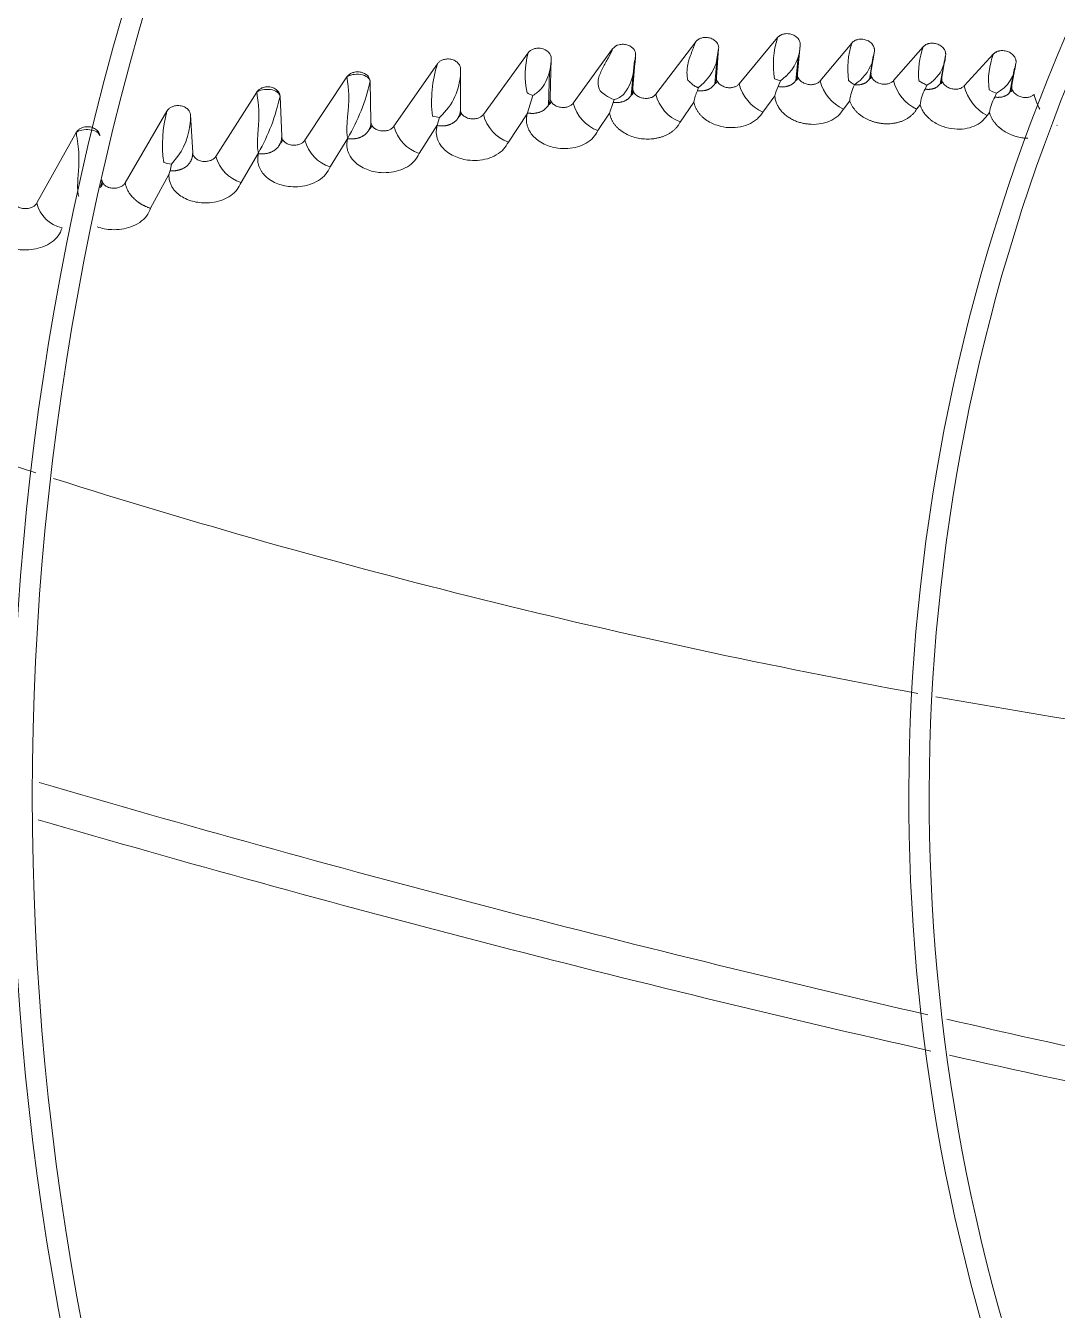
# Model space of a CAD drawing. Header units: millimetres. Extents: x 113490 to 142599, y -20467 to 115.
# Drawn here: x 133333.9 to 133460.5, y -11422.9 to -11265.2 of the extents above; entities that cross this region are included whole.
import ezdxf

# ---------------------------------------------------------------- set-up
doc = ezdxf.new("R2010")
doc.units = ezdxf.units.MM
doc.layers.add('DV3_0', color=7, linetype='Continuous')

msp = doc.modelspace()

# ---------------------------------------------------------------- linework, layer by layer
at = {"layer": 'DV3_0', "color": 7, "linetype": 'Continuous', "lineweight": 15}
for p, q in [((133401.08, -11274.74), (133405.92, -11268.09)), ((133411.21, -11273.66), (133416.11, -11267.23)), ((133418.92, -11268.05), (133418.6, -11269.88)), ((133418.92, -11268.05), (133418.65, -11271.55)), ((133421.43, -11272.38), (133426.14, -11266.71)), ((133428.93, -11267.63), (133428.58, -11271.13)), ((133431.37, -11272.02), (133435.24, -11267.38)), ((133440.37, -11271.99), (133443.99, -11267.85)), ((133390.07, -11276.14), (133395.55, -11268.58)), ((133398.38, -11269.28), (133398.26, -11274.08)), ((133408.19, -11273.83), (133408.58, -11269.5)), ((133408.74, -11268.87), (133408.4, -11272.89)), ((133418.45, -11272.43), (133418.68, -11269.6)), ((133428.38, -11272.01), (133428.67, -11269.12)), ((133437.41, -11271.84), (133437.86, -11268.97)), ((133438.02, -11268.37), (133437.6, -11270.99)), ((133438.02, -11268.37), (133437.73, -11269.81)), ((133446.08, -11272.41), (133446.6, -11269.51)), ((133446.75, -11268.9), (133446.29, -11271.57)), ((133449.04, -11272.63), (133452.63, -11268.72)), ((133379.1, -11277.59), (133384.42, -11269.93)), ((133387.26, -11270.56), (133387.24, -11275.53)), ((133398.04, -11275.06), (133398.16, -11270.9)), ((133454.65, -11273.42), (133455.22, -11270.45)), ((133455.38, -11269.84), (133454.86, -11272.56)), ((133368.17, -11279.31), (133373.33, -11271.54)), ((133376.17, -11272.11), (133376.27, -11277.05)), ((133415.75, -11272.49), (133415.53, -11272.3)), ((133416.45, -11272.85), (133416.32, -11273.22)), ((133416.79, -11272.56), (133416.45, -11272.85)), ((133426.13, -11271.91), (133425.77, -11271.78)), ((133426.49, -11272.01), (133426.13, -11271.91)), ((133426.49, -11272.01), (133426.22, -11272.71)), ((133427.16, -11271.46), (133426.49, -11272.01)), ((133435.2, -11272.24), (133434.85, -11271.97)), ((133435.57, -11272.49), (133435.2, -11272.24)), ((133443.95, -11272.29), (133443.48, -11272)), ((133444.44, -11272.56), (133444.24, -11273.03)), ((133357.27, -11281.28), (133362.27, -11273.41)), ((133365.13, -11273.91), (133365.33, -11278.83)), ((133396.13, -11273.8), (133395.48, -11275.95)), ((133406.09, -11274.32), (133405.98, -11274.66)), ((133424.32, -11275.84), (133425.8, -11273.84)), ((133452.56, -11273.35), (133452.11, -11273.13)), ((133453, -11273.52), (133452.56, -11273.35)), ((133453, -11273.52), (133452.78, -11274)), ((133346.15, -11284.52), (133351.25, -11275.75)), ((133404.12, -11278.12), (133405.55, -11275.97)), ((133405.98, -11274.66), (133405.55, -11275.97)), ((133414.2, -11277.07), (133415.88, -11274.62)), ((133434.23, -11275.48), (133434.99, -11274.46)), ((133443.19, -11275.51), (133443.62, -11274.95)), ((133451.85, -11276.27), (133452.14, -11275.91)), ((133354.13, -11276.17), (133354.41, -11280.86)), ((133382.19, -11280.93), (133384.41, -11277.45)), ((133383.99, -11276.39), (133383.81, -11276.34)), ((133384.29, -11276.45), (133383.99, -11276.39)), ((133384.68, -11276.51), (133384.29, -11276.45)), ((133384.68, -11276.51), (133384.41, -11277.45)), ((133384.41, -11277.45), (133384.41, -11277.5)), ((133385.04, -11276.15), (133384.68, -11276.51)), ((133393.13, -11279.53), (133395.43, -11276.07)), ((133460.41, -11277.49), (133460.45, -11277.44)), ((133335.31, -11287), (133340.13, -11278.36)), ((133371.27, -11282.58), (133373.42, -11279.05)), ((133373.42, -11279.05), (133373.42, -11279.1)), ((133351.34, -11282.16), (133350.86, -11282.02)), ((133351.83, -11282.25), (133351.34, -11282.16)), ((133351.83, -11282.25), (133351.65, -11283.04)), ((133352.61, -11281.27), (133351.83, -11282.25)), ((133360.35, -11284.47), (133362.48, -11280.86)), ((133362.48, -11280.86), (133362.48, -11280.94)), ((133349.25, -11287.64), (133351.5, -11283.51))]:
    msp.add_line(p, q, dxfattribs=at)
for centre, radius, start, end in [((133678.24, -11359.99), 456, 136.2282, 225.3442), ((133678.24, -11359.99), 453.5, 135.9912, 225.5589), ((133678.24, -11359.99), 343.5, 135.6595, 225.6229), ((133678.24, -11359.99), 346, 136.506, 225.3203), ((134778.25, -9969.73), 1840.9, 220.96503, 227.76772), ((133678.24, -11359.99), 236, 136.9648, 225.2631), ((133678.24, -11359.99), 233.5, 136.5342, 225.7814), ((133436.6, -11270.04), 10.97, 162.3747, 189.161), ((133423.5, -11267.45), 5.43, 312.296, 358.1314), ((133445.22, -11270.52), 10.47, 162.5303, 187.9268), ((133453.88, -11271.17), 10.44, 161.4196, 184.5179), ((133405.72, -11271.31), 10.53, 164.9785, 191.9189), ((133397.42, -11268.41), 11.33, 349.0681, 357.6753), ((133442.28, -11268.63), 4.48, 298.8098, 356.5524), ((133460.66, -11271.9), 8.64, 158.3747, 188.1678), ((133399.22, -11274.59), 15.51, 162.5421, 186.5025), ((133379.7, -11270.8), 7.56, 314.9223, 1.7624), ((133402.5, -11269.88), 6.09, 322.5529, 353.5968), ((133412.44, -11267.67), 6.54, 311.6604, 340.29), ((133432.58, -11267.87), 5.5, 302.8849, 339.3773), ((133450.88, -11269.54), 4.51, 298.0583, 356.1704), ((133352.35, -11266.67), 24.44, 329.5659, 347.1478), ((133419.6, -11267.72), 6.13, 223.2258, 228.3763), ((133426.45, -11271.13), 5.17, 194.0043, 245.6462), ((133431.5, -11275.32), 5.88, 153.6356, 165.378), ((133436.39, -11270.78), 5.17, 193.8939, 245.3174), ((133440.85, -11275.14), 5.9, 153.3944, 173.3889), ((133445.53, -11270.75), 5.3, 193.5158, 243.8803), ((133447.38, -11266.6), 6.64, 238.848, 243.6737), ((133454.4, -11271.4), 5.5, 192.9195, 242.3453), ((133340.77, -11268.59), 24.93, 330.5289, 347.6867), ((133398.02, -11268.62), 5.52, 241.8812, 245.5162), ((133398.36, -11267.84), 6.37, 245.6878, 249.5607), ((133407.94, -11269.44), 5.21, 227.1604, 236.1513), ((133408.17, -11269.12), 5.6, 236.0304, 248.2297), ((133405.55, -11272.01), 2.38, 283.0887, 318.3859), ((133416.04, -11272.44), 4.98, 194.1442, 248.2162), ((133421.65, -11275.67), 5.87, 155.3442, 169.6972), ((133449.49, -11275.77), 5.93, 152.5189, 172.0608), ((133458.02, -11276.84), 5.96, 151.5953, 171.0162), ((133463.22, -11272.47), 5.75, 192.2087, 211.7424), ((133366.61, -11279.86), 15.9, 165.003, 187.8068), ((133386.54, -11275.76), 0.842, 303.7748, 346.8419), ((133398.84, -11277.48), 3.69, 155.4733, 157.4524), ((133397.64, -11274.34), 0.757, 300.4245, 346.5304), ((133405.82, -11273.54), 4.89, 194.2272, 249.6598), ((133345.78, -11276.45), 8.36, 324.7902, 1.9143), ((133375.52, -11277.25), 0.897, 305.8843, 346.7145), ((133394.81, -11274.94), 4.89, 194.2022, 250.0077), ((133383.75, -11276.38), 4.81, 194.5505, 251.0641), ((133600.5, -10489.2), 872.25, 245.06175, 252.29143), ((133364.54, -11279), 0.942, 307.5746, 346.4297), ((133372.68, -11278.14), 4.66, 194.5439, 252.336), ((133361.63, -11280.15), 4.51, 194.4909, 253.53), ((133357.3, -11285.08), 6, 160.0566, 164.81), ((133342.37, -11284.29), 1.07, 310.8387, 346.4287), ((133339.25, -11286.11), 4.04, 192.7941, 257.8316), ((133600.5, -10489.2), 872.25, 252.43948, 259.62023), ((133600.5, -10489.2), 872.25, 259.76861, 265.86893), ((133876.03, -9514.29), 1921.39, 253.66402, 257.02308), ((133852, -9595.72), 1840.9, 253.70468, 257.22546), ((133876.03, -9514.29), 1921.39, 257.09501, 260.12283), ((133852, -9595.72), 1840.9, 257.29812, 260.49472)]:
    msp.add_arc(centre, radius, start, end, dxfattribs=at)
for points, knots in [([(133426.14, -11266.71), (133426.17, -11266.69), (133426.22, -11266.63), (133426.3, -11266.56), (133426.38, -11266.49), (133426.47, -11266.43), (133426.57, -11266.38), (133426.67, -11266.34), (133426.8, -11266.29), (133426.95, -11266.25), (133427.18, -11266.22), (133427.45, -11266.22), (133427.76, -11266.27), (133428.03, -11266.36), (133428.28, -11266.49), (133428.49, -11266.64), (133428.67, -11266.83), (133428.81, -11267.03), (133428.89, -11267.23), (133428.94, -11267.43), (133428.93, -11267.56), (133428.93, -11267.63)], [0, 0, 0, 0, 0.031379, 0.06194, 0.09187, 0.121366, 0.150636, 0.179892, 0.209347, 0.255339, 0.301145, 0.381241, 0.462609, 0.533215, 0.604284, 0.675064, 0.745219, 0.814233, 0.882728, 0.942077, 1, 1, 1, 1]), ([(133398.38, -11269.28), (133398.39, -11269.01), (133398.27, -11268.73), (133397.83, -11268.27), (133397.5, -11268.1), (133396.97, -11268), (133396.79, -11268), (133396.46, -11268.03), (133396.32, -11268.07), (133395.92, -11268.21), (133395.72, -11268.36), (133395.55, -11268.58)], [0, 0, 0, 0, 0.25, 0.25, 0.5, 0.5, 0.625, 0.625, 0.75, 0.75, 1, 1, 1, 1]), ([(133405.92, -11268.09), (133405.77, -11268.45), (133405.58, -11268.83), (133405.16, -11269.6), (133404.93, -11270), (133404.6, -11270.63), (133404.5, -11270.84), (133404.32, -11271.28), (133404.24, -11271.51), (133404.13, -11271.98), (133404.11, -11272.23), (133404.16, -11272.73), (133404.24, -11273), (133404.4, -11273.26)], [0, 0, 0, 0, 0.25, 0.25, 0.5, 0.5, 0.625, 0.625, 0.75, 0.75, 0.875, 0.875, 1, 1, 1, 1]), ([(133408.74, -11268.87), (133408.76, -11268.66), (133408.7, -11268.41), (133408.38, -11267.96), (133408.11, -11267.75), (133407.61, -11267.58), (133407.42, -11267.54), (133407.06, -11267.52), (133406.87, -11267.54), (133406.38, -11267.66), (133406.13, -11267.82), (133405.92, -11268.09)], [0, 0, 0, 0, 0.25, 0.25, 0.5, 0.5, 0.625, 0.625, 0.75, 0.75, 1, 1, 1, 1]), ([(133415.13, -11271.92), (133415.12, -11271.86), (133415.09, -11271.74), (133415.07, -11271.55), (133415.05, -11271.37), (133415.04, -11271.18), (133415.03, -11271), (133415.04, -11270.81), (133415.05, -11270.62), (133415.07, -11270.44), (133415.09, -11270.25), (133415.13, -11270.07), (133415.19, -11269.76), (133415.34, -11269.24), (133415.55, -11268.66), (133415.75, -11268.15), (133415.88, -11267.81), (133416, -11267.5), (133416.07, -11267.31), (133416.11, -11267.23)], [0, 0, 0, 0, 0.038117, 0.07613, 0.114071, 0.151973, 0.189866, 0.227782, 0.265755, 0.303816, 0.342, 0.380339, 0.418871, 0.537049, 0.713887, 0.799551, 0.875741, 0.942523, 1, 1, 1, 1]), ([(133416.11, -11267.23), (133416.13, -11267.2), (133416.16, -11267.16), (133416.23, -11267.09), (133416.29, -11267.03), (133416.39, -11266.96), (133416.52, -11266.87), (133416.77, -11266.76), (133417.16, -11266.67), (133417.59, -11266.7), (133417.95, -11266.79), (133418.2, -11266.9), (133418.43, -11267.05), (133418.62, -11267.23), (133418.77, -11267.42), (133418.86, -11267.61), (133418.9, -11267.77), (133418.93, -11267.91), (133418.92, -11268), (133418.92, -11268.05)], [0, 0, 0, 0, 0.025508, 0.0507, 0.075707, 0.100663, 0.151235, 0.201359, 0.315486, 0.450295, 0.521379, 0.592441, 0.663866, 0.735035, 0.803976, 0.872556, 0.916064, 0.958333, 1, 1, 1, 1]), ([(133435.24, -11267.38), (133435.26, -11267.35), (133435.31, -11267.3), (133435.39, -11267.22), (133435.48, -11267.16), (133435.58, -11267.1), (133435.68, -11267.05), (133435.78, -11267), (133435.93, -11266.95), (133436.12, -11266.91), (133436.36, -11266.89), (133436.62, -11266.91), (133436.9, -11266.97), (133437.16, -11267.06), (133437.4, -11267.19), (133437.61, -11267.35), (133437.78, -11267.54), (133437.91, -11267.75), (133437.99, -11267.94), (133438.02, -11268.1), (133438.03, -11268.24), (133438.02, -11268.33), (133438.02, -11268.37)], [0, 0, 0, 0, 0.031716, 0.062546, 0.092687, 0.122352, 0.151761, 0.181144, 0.210729, 0.268965, 0.327186, 0.394124, 0.462805, 0.532221, 0.602027, 0.672131, 0.741831, 0.809151, 0.876161, 0.918496, 0.959572, 1, 1, 1, 1]), ([(133443.99, -11267.85), (133444.01, -11267.82), (133444.06, -11267.77), (133444.15, -11267.7), (133444.23, -11267.63), (133444.33, -11267.57), (133444.43, -11267.53), (133444.54, -11267.48), (133444.69, -11267.44), (133444.88, -11267.4), (133445.13, -11267.39), (133445.39, -11267.41), (133445.75, -11267.5), (133446.09, -11267.66), (133446.37, -11267.88), (133446.54, -11268.07), (133446.66, -11268.28), (133446.73, -11268.47), (133446.76, -11268.64), (133446.77, -11268.77), (133446.76, -11268.86), (133446.75, -11268.9)], [0, 0, 0, 0, 0.031146, 0.061614, 0.09162, 0.121391, 0.151159, 0.181156, 0.211609, 0.269627, 0.327746, 0.395622, 0.463618, 0.603589, 0.673607, 0.742832, 0.811081, 0.878773, 0.920378, 0.960587, 1, 1, 1, 1]), ([(133384.42, -11269.93), (133384.5, -11269.84), (133384.65, -11269.66), (133384.99, -11269.46), (133385.43, -11269.33), (133385.95, -11269.32), (133386.48, -11269.47), (133386.92, -11269.76), (133387.15, -11270.09), (133387.25, -11270.36), (133387.25, -11270.5), (133387.26, -11270.56)], [0, 0, 0, 0, 0.104171, 0.202862, 0.315207, 0.453016, 0.596047, 0.736876, 0.874614, 0.938161, 1, 1, 1, 1]), ([(133396.13, -11273.8), (133396.55, -11273.59), (133396.9, -11273.29), (133397.46, -11272.6), (133397.68, -11272.22), (133398.21, -11271.01), (133398.37, -11270.14), (133398.38, -11269.28)], [0, 0, 0, 0, 0.25, 0.25, 0.5, 0.5, 1, 1, 1, 1]), ([(133452.63, -11268.72), (133452.66, -11268.69), (133452.71, -11268.64), (133452.79, -11268.57), (133452.89, -11268.51), (133452.99, -11268.45), (133453.09, -11268.41), (133453.2, -11268.37), (133453.36, -11268.33), (133453.55, -11268.3), (133453.8, -11268.3), (133454.06, -11268.33), (133454.42, -11268.42), (133454.75, -11268.6), (133455.02, -11268.82), (133455.18, -11269.02), (133455.3, -11269.22), (133455.37, -11269.41), (133455.4, -11269.58), (133455.4, -11269.71), (133455.39, -11269.8), (133455.38, -11269.84)], [0, 0, 0, 0, 0.031713, 0.062722, 0.093257, 0.123559, 0.153875, 0.18445, 0.215527, 0.274306, 0.333143, 0.399409, 0.46867, 0.607322, 0.676893, 0.745711, 0.812797, 0.879466, 0.920797, 0.960781, 1, 1, 1, 1]), ([(133373.33, -11271.54), (133373.34, -11271.52), (133373.37, -11271.48), (133373.43, -11271.41), (133373.49, -11271.35), (133373.58, -11271.27), (133373.7, -11271.17), (133373.87, -11271.08), (133374.06, -11271), (133374.38, -11270.92), (133374.73, -11270.9), (133375.09, -11270.96), (133375.35, -11271.05), (133375.59, -11271.17), (133375.8, -11271.33), (133375.96, -11271.5), (133376.07, -11271.68), (133376.13, -11271.84), (133376.17, -11271.97), (133376.17, -11272.06), (133376.17, -11272.11)], [0, 0, 0, 0, 0.024134, 0.04836, 0.072806, 0.097596, 0.147346, 0.197463, 0.253452, 0.310188, 0.44873, 0.519838, 0.591578, 0.663957, 0.735397, 0.803684, 0.871681, 0.915225, 0.957782, 1, 1, 1, 1]), ([(133373.33, -11271.54), (133373.48, -11271.41), (133373.74, -11271.31), (133374.34, -11271.2), (133374.69, -11271.19), (133375.34, -11271.3), (133375.64, -11271.42), (133376.05, -11271.72), (133376.17, -11271.91), (133376.17, -11272.11)], [0, 0, 0, 0, 0.25, 0.25, 0.5, 0.5, 0.75, 0.75, 1, 1, 1, 1]), ([(133426.22, -11272.71), (133426.27, -11272.72), (133426.37, -11272.74), (133426.51, -11272.75), (133426.66, -11272.76), (133426.8, -11272.76), (133426.94, -11272.75), (133427.07, -11272.74), (133427.21, -11272.71), (133427.34, -11272.68), (133427.46, -11272.65), (133427.59, -11272.6), (133427.7, -11272.55), (133427.81, -11272.5), (133427.92, -11272.43), (133428.02, -11272.36), (133428.11, -11272.29), (133428.19, -11272.2), (133428.27, -11272.12), (133428.34, -11272.02), (133428.4, -11271.92), (133428.46, -11271.82), (133428.5, -11271.72), (133428.54, -11271.61), (133428.56, -11271.49), (133428.58, -11271.38), (133428.59, -11271.26), (133428.59, -11271.17), (133428.58, -11271.13)], [0, 0, 0, 0, 0.03635, 0.07273, 0.109195, 0.145785, 0.18253, 0.219454, 0.256572, 0.293894, 0.331425, 0.369168, 0.407127, 0.445304, 0.483704, 0.522336, 0.561201, 0.600293, 0.6396, 0.679103, 0.718783, 0.758619, 0.798589, 0.838676, 0.878865, 0.919147, 0.959523, 1, 1, 1, 1]), ([(133428.58, -11271.13), (133428.58, -11271.2), (133428.58, -11271.33), (133428.65, -11271.61), (133428.85, -11271.94), (133429.25, -11272.26), (133429.76, -11272.46), (133430.29, -11272.51), (133430.75, -11272.43), (133431.12, -11272.27), (133431.29, -11272.11), (133431.37, -11272.02)], [0, 0, 0, 0, 0.062877, 0.126608, 0.260241, 0.399696, 0.542496, 0.679625, 0.796829, 0.899164, 1, 1, 1, 1]), ([(133435.57, -11272.49), (133435.62, -11272.5), (133435.71, -11272.51), (133435.85, -11272.52), (133435.99, -11272.51), (133436.12, -11272.51), (133436.25, -11272.49), (133436.38, -11272.47), (133436.5, -11272.44), (133436.62, -11272.4), (133436.74, -11272.35), (133436.85, -11272.3), (133436.95, -11272.24), (133437.05, -11272.18), (133437.14, -11272.11), (133437.22, -11272.03), (133437.3, -11271.95), (133437.36, -11271.86), (133437.43, -11271.77), (133437.48, -11271.67), (133437.52, -11271.56), (133437.56, -11271.46), (133437.58, -11271.35), (133437.6, -11271.23), (133437.61, -11271.11), (133437.6, -11271.03), (133437.6, -11270.99)], [0, 0, 0, 0, 0.039263, 0.078632, 0.118156, 0.157871, 0.197801, 0.237963, 0.278368, 0.319021, 0.359921, 0.401069, 0.442466, 0.484112, 0.526013, 0.568169, 0.61057, 0.653199, 0.696036, 0.739059, 0.782243, 0.825567, 0.869013, 0.912569, 0.956229, 1, 1, 1, 1]), ([(133437.6, -11270.99), (133437.6, -11271.06), (133437.58, -11271.2), (133437.64, -11271.47), (133437.82, -11271.81), (133438.2, -11272.15), (133438.7, -11272.37), (133439.23, -11272.45), (133439.71, -11272.39), (133440.03, -11272.26), (133440.24, -11272.12), (133440.33, -11272.03), (133440.37, -11271.99)], [0, 0, 0, 0, 0.062338, 0.125017, 0.257071, 0.394997, 0.536428, 0.673014, 0.791161, 0.896295, 0.948365, 1, 1, 1, 1]), ([(133362.27, -11273.41), (133362.29, -11273.38), (133362.32, -11273.34), (133362.37, -11273.27), (133362.43, -11273.2), (133362.51, -11273.12), (133362.63, -11273.03), (133362.8, -11272.93), (133362.99, -11272.85), (133363.31, -11272.76), (133363.66, -11272.73), (133364.03, -11272.79), (133364.29, -11272.87), (133364.53, -11272.99), (133364.74, -11273.14), (133364.91, -11273.31), (133365.02, -11273.48), (133365.08, -11273.64), (133365.12, -11273.77), (133365.13, -11273.86), (133365.13, -11273.91)], [0, 0, 0, 0, 0.024029, 0.048159, 0.072516, 0.097221, 0.146847, 0.196862, 0.252882, 0.309652, 0.448785, 0.520176, 0.59216, 0.664628, 0.736101, 0.804272, 0.872116, 0.915511, 0.957922, 1, 1, 1, 1]), ([(133373.42, -11279.05), (133373.41, -11279), (133373.39, -11278.9), (133373.36, -11278.74), (133373.34, -11278.57), (133373.32, -11278.4), (133373.31, -11278.11), (133373.32, -11277.64), (133373.36, -11277.01), (133373.41, -11276.38), (133373.46, -11275.88), (133373.51, -11275.38), (133373.54, -11274.87), (133373.56, -11274.33), (133373.56, -11273.9), (133373.55, -11273.55), (133373.53, -11273.21), (133373.5, -11272.89), (133373.47, -11272.59), (133373.43, -11272.3), (133373.39, -11272.03), (133373.36, -11271.77), (133373.34, -11271.62), (133373.33, -11271.54)], [0, 0, 0, 0, 0.022409, 0.045589, 0.069571, 0.094381, 0.120045, 0.191549, 0.285493, 0.377196, 0.444191, 0.486257, 0.570457, 0.643705, 0.688578, 0.731351, 0.772306, 0.811765, 0.850086, 0.887654, 0.924879, 0.962184, 1, 1, 1, 1]), ([(133416.45, -11272.85), (133416.44, -11272.85), (133416.4, -11272.84), (133416.35, -11272.83), (133416.29, -11272.81), (133416.22, -11272.78), (133416.14, -11272.74), (133416.05, -11272.69), (133415.96, -11272.64), (133415.86, -11272.57), (133415.79, -11272.52), (133415.75, -11272.49)], [0, 0, 0, 0, 0.056089, 0.124598, 0.206448, 0.302197, 0.412221, 0.536796, 0.676151, 0.830488, 1, 1, 1, 1]), ([(133416.32, -11273.22), (133416.37, -11273.23), (133416.46, -11273.24), (133416.61, -11273.25), (133416.75, -11273.25), (133416.89, -11273.24), (133417.03, -11273.23), (133417.16, -11273.21), (133417.3, -11273.18), (133417.42, -11273.15), (133417.55, -11273.11), (133417.67, -11273.06), (133417.78, -11273), (133417.89, -11272.94), (133418, -11272.87), (133418.09, -11272.8), (133418.18, -11272.72), (133418.26, -11272.64), (133418.34, -11272.54), (133418.41, -11272.45), (133418.47, -11272.35), (133418.52, -11272.25), (133418.56, -11272.14), (133418.6, -11272.03), (133418.63, -11271.91), (133418.64, -11271.79), (133418.65, -11271.67), (133418.65, -11271.59), (133418.65, -11271.55)], [0, 0, 0, 0, 0.036197, 0.072449, 0.108805, 0.145302, 0.181969, 0.218829, 0.255895, 0.293178, 0.330681, 0.36841, 0.406365, 0.44455, 0.482967, 0.521625, 0.560522, 0.599652, 0.639002, 0.678553, 0.718287, 0.758181, 0.798216, 0.838373, 0.878636, 0.918996, 0.959449, 1, 1, 1, 1]), ([(133418.65, -11271.55), (133418.65, -11271.61), (133418.64, -11271.75), (133418.72, -11272.02), (133418.92, -11272.34), (133419.33, -11272.65), (133419.84, -11272.84), (133420.37, -11272.88), (133420.82, -11272.79), (133421.19, -11272.63), (133421.35, -11272.46), (133421.43, -11272.38)], [0, 0, 0, 0, 0.063185, 0.126951, 0.260797, 0.40074, 0.544357, 0.682744, 0.800384, 0.900929, 1, 1, 1, 1]), ([(133444.24, -11273.03), (133444.28, -11273.04), (133444.38, -11273.05), (133444.51, -11273.06), (133444.65, -11273.06), (133444.79, -11273.06), (133444.92, -11273.04), (133445.05, -11273.02), (133445.17, -11272.99), (133445.29, -11272.96), (133445.41, -11272.92), (133445.52, -11272.87), (133445.63, -11272.81), (133445.72, -11272.75), (133445.82, -11272.68), (133445.9, -11272.6), (133445.98, -11272.52), (133446.05, -11272.43), (133446.11, -11272.34), (133446.16, -11272.24), (133446.2, -11272.14), (133446.24, -11272.03), (133446.27, -11271.92), (133446.28, -11271.81), (133446.29, -11271.69), (133446.29, -11271.61), (133446.29, -11271.57)], [0, 0, 0, 0, 0.039308, 0.078715, 0.118272, 0.158014, 0.197968, 0.238151, 0.278572, 0.319236, 0.360144, 0.401296, 0.442692, 0.484334, 0.526227, 0.568372, 0.61076, 0.653375, 0.696196, 0.7392, 0.782363, 0.825665, 0.869086, 0.912616, 0.956252, 1, 1, 1, 1]), ([(133446.29, -11271.57), (133446.28, -11271.64), (133446.26, -11271.77), (133446.31, -11272.04), (133446.48, -11272.39), (133446.86, -11272.73), (133447.35, -11272.97), (133447.88, -11273.06), (133448.36, -11273.02), (133448.69, -11272.89), (133448.91, -11272.75), (133448.99, -11272.67), (133449.04, -11272.63)], [0, 0, 0, 0, 0.061793, 0.123993, 0.255432, 0.392788, 0.533695, 0.669756, 0.788817, 0.895724, 0.947977, 1, 1, 1, 1]), ([(133452.78, -11274), (133452.83, -11274.01), (133452.91, -11274.02), (133453.04, -11274.04), (133453.17, -11274.04), (133453.3, -11274.04), (133453.42, -11274.03), (133453.54, -11274.02), (133453.66, -11274), (133453.78, -11273.97), (133453.89, -11273.93), (133454, -11273.89), (133454.1, -11273.85), (133454.2, -11273.8), (133454.29, -11273.74), (133454.38, -11273.68), (133454.46, -11273.61), (133454.53, -11273.53), (133454.6, -11273.45), (133454.66, -11273.37), (133454.71, -11273.28), (133454.75, -11273.19), (133454.79, -11273.09), (133454.82, -11272.99), (133454.85, -11272.89), (133454.86, -11272.78), (133454.87, -11272.67), (133454.86, -11272.6), (133454.86, -11272.56)], [0, 0, 0, 0, 0.036321, 0.072718, 0.109234, 0.145898, 0.182734, 0.219757, 0.256977, 0.294401, 0.332028, 0.36986, 0.407896, 0.446136, 0.484582, 0.52324, 0.56211, 0.601186, 0.640456, 0.679905, 0.719515, 0.759268, 0.799145, 0.83913, 0.879212, 0.919383, 0.959642, 1, 1, 1, 1]), ([(133454.86, -11272.56), (133454.85, -11272.63), (133454.84, -11272.76), (133454.88, -11273.03), (133455.04, -11273.37), (133455.4, -11273.73), (133455.88, -11273.97), (133456.41, -11274.08), (133456.9, -11274.06), (133457.24, -11273.94), (133457.46, -11273.81), (133457.55, -11273.73), (133457.6, -11273.68)], [0, 0, 0, 0, 0.060985, 0.122416, 0.252786, 0.389221, 0.529399, 0.664878, 0.785138, 0.894075, 0.94721, 1, 1, 1, 1]), ([(133362.27, -11273.41), (133362.42, -11273.28), (133362.67, -11273.17), (133363.27, -11273.05), (133363.62, -11273.04), (133364.28, -11273.14), (133364.58, -11273.25), (133365, -11273.54), (133365.12, -11273.72), (133365.13, -11273.91)], [0, 0, 0, 0, 0.25, 0.25, 0.5, 0.5, 0.75, 0.75, 1, 1, 1, 1]), ([(133362.48, -11280.86), (133362.47, -11280.81), (133362.44, -11280.71), (133362.41, -11280.55), (133362.39, -11280.39), (133362.37, -11280.22), (133362.35, -11279.93), (133362.35, -11279.48), (133362.38, -11278.85), (133362.42, -11278.23), (133362.46, -11277.73), (133362.5, -11277.24), (133362.53, -11276.73), (133362.54, -11276.19), (133362.53, -11275.76), (133362.51, -11275.41), (133362.49, -11275.08), (133362.46, -11274.76), (133362.42, -11274.45), (133362.38, -11274.17), (133362.34, -11273.89), (133362.3, -11273.64), (133362.28, -11273.48), (133362.27, -11273.41)], [0, 0, 0, 0, 0.022201, 0.045152, 0.068882, 0.093418, 0.118782, 0.189613, 0.28218, 0.374375, 0.441059, 0.481971, 0.566408, 0.639815, 0.684963, 0.728061, 0.769391, 0.809271, 0.848051, 0.886111, 0.923847, 0.961672, 1, 1, 1, 1]), ([(133395.48, -11275.95), (133395.52, -11275.96), (133395.62, -11275.98), (133395.76, -11275.99), (133395.9, -11276.01), (133396.04, -11276.01), (133396.18, -11276.01), (133396.32, -11276), (133396.45, -11275.98), (133396.59, -11275.96), (133396.72, -11275.93), (133396.84, -11275.9), (133396.96, -11275.86), (133397.08, -11275.81), (133397.2, -11275.76), (133397.31, -11275.71), (133397.42, -11275.64), (133397.52, -11275.58), (133397.61, -11275.5), (133397.7, -11275.42), (133397.78, -11275.34), (133397.86, -11275.25), (133397.93, -11275.16), (133398, -11275.07), (133398.05, -11274.97), (133398.1, -11274.87), (133398.15, -11274.76), (133398.19, -11274.65), (133398.22, -11274.54), (133398.24, -11274.43), (133398.25, -11274.31), (133398.26, -11274.2), (133398.26, -11274.12), (133398.26, -11274.08)], [0, 0, 0, 0, 0.0308, 0.061553, 0.0923, 0.12308, 0.15392, 0.184844, 0.21587, 0.247013, 0.278282, 0.309684, 0.341225, 0.372909, 0.40474, 0.43672, 0.468856, 0.501152, 0.533613, 0.566237, 0.599017, 0.631943, 0.665003, 0.698182, 0.731466, 0.764839, 0.798288, 0.831798, 0.865358, 0.898961, 0.932602, 0.96628, 1, 1, 1, 1]), ([(133398.26, -11274.08), (133398.26, -11274.14), (133398.26, -11274.27), (133398.35, -11274.53), (133398.57, -11274.84), (133398.99, -11275.13), (133399.52, -11275.29), (133400.05, -11275.29), (133400.5, -11275.18), (133400.79, -11275.02), (133400.98, -11274.87), (133401.05, -11274.78), (133401.08, -11274.74)], [0, 0, 0, 0, 0.061908, 0.124385, 0.257007, 0.397443, 0.542002, 0.681801, 0.798875, 0.900107, 0.950437, 1, 1, 1, 1]), ([(133405.98, -11274.66), (133406.02, -11274.66), (133406.11, -11274.68), (133406.25, -11274.68), (133406.38, -11274.69), (133406.51, -11274.69), (133406.64, -11274.68), (133406.77, -11274.66), (133406.9, -11274.64), (133407.02, -11274.61), (133407.14, -11274.58), (133407.26, -11274.54), (133407.37, -11274.49), (133407.48, -11274.44), (133407.58, -11274.39), (133407.68, -11274.32), (133407.77, -11274.26), (133407.86, -11274.19), (133407.94, -11274.11), (133408.01, -11274.03), (133408.08, -11273.94), (133408.15, -11273.85), (133408.2, -11273.76), (133408.25, -11273.66), (133408.3, -11273.56), (133408.33, -11273.45), (133408.36, -11273.35), (133408.38, -11273.24), (133408.4, -11273.12), (133408.41, -11273.01), (133408.4, -11272.93), (133408.4, -11272.89)], [0, 0, 0, 0, 0.032504, 0.065034, 0.09763, 0.130323, 0.163139, 0.196097, 0.229212, 0.262493, 0.295949, 0.329583, 0.363398, 0.397396, 0.431579, 0.465949, 0.500512, 0.535269, 0.570217, 0.605349, 0.640654, 0.676117, 0.711723, 0.747456, 0.783298, 0.819236, 0.855255, 0.891346, 0.927501, 0.963718, 1, 1, 1, 1]), ([(133408.4, -11272.89), (133408.4, -11272.96), (133408.4, -11273.08), (133408.46, -11273.35), (133408.66, -11273.67), (133409.07, -11273.98), (133409.6, -11274.16), (133410.14, -11274.2), (133410.6, -11274.1), (133410.97, -11273.92), (133411.13, -11273.75), (133411.21, -11273.66)], [0, 0, 0, 0, 0.059834, 0.119385, 0.252539, 0.392535, 0.537276, 0.677664, 0.796291, 0.899174, 1, 1, 1, 1]), ([(133425.8, -11273.84), (133425.83, -11274.02), (133425.87, -11274.38), (133426.07, -11274.9), (133426.33, -11275.38), (133426.67, -11275.8), (133427.07, -11276.18), (133427.51, -11276.5), (133427.97, -11276.77), (133428.46, -11276.99), (133428.95, -11277.15), (133429.44, -11277.26), (133430.21, -11277.37), (133431.27, -11277.36), (133432.53, -11277.02), (133433.6, -11276.39), (133434.02, -11275.78), (133434.23, -11275.48)], [0, 0, 0, 0, 0.056984, 0.112394, 0.166426, 0.219197, 0.270615, 0.320697, 0.369338, 0.416332, 0.461649, 0.505209, 0.546802, 0.662944, 0.777664, 0.889951, 1, 1, 1, 1]), ([(133351.25, -11275.75), (133351.27, -11275.72), (133351.31, -11275.67), (133351.36, -11275.59), (133351.42, -11275.52), (133351.51, -11275.43), (133351.62, -11275.34), (133351.85, -11275.21), (133352.13, -11275.1), (133352.46, -11275.05), (133352.73, -11275.04), (133353.01, -11275.08), (133353.28, -11275.16), (133353.52, -11275.27), (133353.73, -11275.42), (133353.9, -11275.59), (133354.01, -11275.76), (133354.08, -11275.91), (133354.12, -11276.04), (133354.13, -11276.13), (133354.13, -11276.17)], [0, 0, 0, 0, 0.028167, 0.055348, 0.081659, 0.107229, 0.154212, 0.202321, 0.315456, 0.382435, 0.455458, 0.52668, 0.598478, 0.669805, 0.740218, 0.808365, 0.876005, 0.918304, 0.959423, 1, 1, 1, 1]), ([(133384.41, -11277.5), (133384.45, -11277.51), (133384.55, -11277.52), (133384.69, -11277.54), (133384.84, -11277.55), (133384.98, -11277.55), (133385.12, -11277.55), (133385.26, -11277.54), (133385.4, -11277.52), (133385.54, -11277.49), (133385.67, -11277.46), (133385.8, -11277.43), (133385.92, -11277.38), (133386.05, -11277.33), (133386.16, -11277.28), (133386.28, -11277.22), (133386.38, -11277.15), (133386.49, -11277.08), (133386.58, -11277), (133386.67, -11276.92), (133386.76, -11276.84), (133386.84, -11276.74), (133386.91, -11276.65), (133386.97, -11276.55), (133387.03, -11276.45), (133387.08, -11276.34), (133387.13, -11276.23), (133387.17, -11276.12), (133387.2, -11276.01), (133387.22, -11275.89), (133387.24, -11275.77), (133387.24, -11275.65), (133387.24, -11275.57), (133387.24, -11275.53)], [0, 0, 0, 0, 0.030744, 0.061438, 0.092125, 0.122844, 0.153625, 0.184492, 0.215464, 0.246557, 0.277781, 0.309144, 0.340652, 0.372311, 0.404123, 0.436093, 0.468225, 0.500527, 0.533, 0.565643, 0.598448, 0.631405, 0.6645, 0.69772, 0.731048, 0.76447, 0.797969, 0.831532, 0.865147, 0.898805, 0.9325, 0.966231, 1, 1, 1, 1]), ([(133387.24, -11275.53), (133387.25, -11275.59), (133387.25, -11275.72), (133387.35, -11275.98), (133387.57, -11276.28), (133388, -11276.55), (133388.53, -11276.7), (133389.05, -11276.69), (133389.5, -11276.57), (133389.79, -11276.41), (133389.96, -11276.26), (133390.03, -11276.18), (133390.07, -11276.14)], [0, 0, 0, 0, 0.06232, 0.125391, 0.257745, 0.398304, 0.543526, 0.684373, 0.802176, 0.903379, 0.95178, 1, 1, 1, 1]), ([(133405.55, -11275.97), (133405.56, -11276.02), (133405.58, -11276.14), (133405.62, -11276.3), (133405.67, -11276.46), (133405.73, -11276.62), (133405.79, -11276.77), (133405.86, -11276.91), (133405.94, -11277.05), (133406.03, -11277.19), (133406.12, -11277.32), (133406.21, -11277.44), (133406.32, -11277.56), (133406.42, -11277.68), (133406.53, -11277.79), (133406.64, -11277.89), (133406.75, -11277.99), (133406.86, -11278.08), (133407.16, -11278.3), (133407.67, -11278.61), (133408.43, -11278.91), (133409.24, -11279.1), (133409.91, -11279.16), (133410.45, -11279.16), (133410.85, -11279.13), (133411.25, -11279.07), (133411.64, -11278.98), (133412.02, -11278.87), (133412.38, -11278.73), (133412.73, -11278.56), (133413.05, -11278.36), (133413.34, -11278.15), (133413.6, -11277.91), (133413.84, -11277.65), (133414.04, -11277.37), (133414.14, -11277.17), (133414.2, -11277.07)], [0, 0, 0, 0, 0.017623, 0.034973, 0.052055, 0.068874, 0.085436, 0.101746, 0.117812, 0.133641, 0.149237, 0.164597, 0.179712, 0.194575, 0.209181, 0.223525, 0.237606, 0.251423, 0.264974, 0.33949, 0.412534, 0.48378, 0.552719, 0.587372, 0.622116, 0.656917, 0.691706, 0.726411, 0.760969, 0.795394, 0.829729, 0.863972, 0.898084, 0.932071, 0.966027, 1, 1, 1, 1]), ([(133415.88, -11274.62), (133415.89, -11274.68), (133415.92, -11274.79), (133415.96, -11274.96), (133416.02, -11275.12), (133416.08, -11275.28), (133416.16, -11275.43), (133416.24, -11275.58), (133416.32, -11275.73), (133416.42, -11275.86), (133416.51, -11275.99), (133416.62, -11276.12), (133416.72, -11276.24), (133416.84, -11276.36), (133416.95, -11276.47), (133417.07, -11276.57), (133417.19, -11276.67), (133417.68, -11277.04), (133418.66, -11277.53), (133420.18, -11277.81), (133421.6, -11277.71), (133422.53, -11277.39), (133423.07, -11277.1), (133423.32, -11276.94), (133423.56, -11276.76), (133423.78, -11276.56), (133423.98, -11276.34), (133424.17, -11276.1), (133424.27, -11275.93), (133424.32, -11275.84)], [0, 0, 0, 0, 0.018725, 0.037166, 0.055328, 0.073216, 0.090837, 0.108198, 0.125306, 0.142166, 0.158774, 0.175122, 0.191203, 0.207014, 0.222552, 0.237814, 0.252802, 0.267516, 0.414397, 0.552539, 0.674356, 0.791982, 0.819915, 0.848446, 0.877569, 0.907266, 0.93756, 0.968474, 1, 1, 1, 1]), ([(133434.99, -11274.46), (133435.01, -11274.52), (133435.05, -11274.63), (133435.12, -11274.8), (133435.2, -11274.96), (133435.3, -11275.12), (133435.4, -11275.28), (133435.5, -11275.43), (133435.62, -11275.57), (133435.74, -11275.71), (133435.86, -11275.84), (133436, -11275.97), (133436.13, -11276.09), (133436.28, -11276.2), (133436.42, -11276.31), (133436.57, -11276.41), (133436.73, -11276.51), (133436.88, -11276.6), (133437.04, -11276.69), (133437.2, -11276.76), (133437.37, -11276.84), (133437.53, -11276.9), (133437.7, -11276.96), (133437.86, -11277.02), (133438.03, -11277.07), (133438.19, -11277.11), (133438.36, -11277.15), (133438.52, -11277.19), (133438.68, -11277.21), (133438.84, -11277.24), (133439, -11277.26), (133439.16, -11277.27), (133439.4, -11277.28), (133439.74, -11277.29), (133440.16, -11277.26), (133440.56, -11277.2), (133440.96, -11277.11), (133441.33, -11276.99), (133441.68, -11276.85), (133442, -11276.67), (133442.3, -11276.48), (133442.57, -11276.26), (133442.81, -11276.03), (133443.02, -11275.78), (133443.13, -11275.6), (133443.19, -11275.51)], [0, 0, 0, 0, 0.020265, 0.040362, 0.060299, 0.080088, 0.099727, 0.119211, 0.138533, 0.157691, 0.176685, 0.195515, 0.214185, 0.232696, 0.251049, 0.269235, 0.287245, 0.305077, 0.322728, 0.340193, 0.357468, 0.374554, 0.391452, 0.408158, 0.42466, 0.440946, 0.457006, 0.472836, 0.488431, 0.50379, 0.518914, 0.533803, 0.548464, 0.58879, 0.628732, 0.668197, 0.707141, 0.745574, 0.783486, 0.820843, 0.857649, 0.893915, 0.929697, 0.965055, 1, 1, 1, 1]), ([(133443.62, -11274.95), (133443.69, -11275.13), (133443.8, -11275.46), (133444.07, -11275.9), (133444.35, -11276.26), (133444.64, -11276.55), (133444.89, -11276.77), (133445.44, -11277.18), (133446.39, -11277.67), (133447.79, -11277.97), (133449.11, -11277.94), (133450.27, -11277.62), (133451.23, -11277.06), (133451.64, -11276.53), (133451.85, -11276.27)], [0, 0, 0, 0, 0.06146, 0.116298, 0.164324, 0.205355, 0.239277, 0.265978, 0.411092, 0.542777, 0.664709, 0.7817, 0.893337, 1, 1, 1, 1]), ([(133452.14, -11275.91), (133452.15, -11275.97), (133452.19, -11276.08), (133452.25, -11276.25), (133452.32, -11276.41), (133452.39, -11276.56), (133452.47, -11276.7), (133452.55, -11276.84), (133452.64, -11276.97), (133452.73, -11277.09), (133452.82, -11277.2), (133452.91, -11277.31), (133453, -11277.41), (133453.09, -11277.51), (133453.18, -11277.6), (133453.27, -11277.68), (133453.35, -11277.75), (133453.44, -11277.83), (133453.52, -11277.89), (133453.77, -11278.08), (133454.22, -11278.37), (133454.89, -11278.69), (133455.57, -11278.9), (133456.18, -11279.02), (133456.6, -11279.05), (133456.79, -11279.06), (133456.84, -11279.06)], [0, 0, 0, 0, 0.0196115, 0.0386524, 0.0571258, 0.0750345, 0.0923787, 0.1091517, 0.1253469, 0.140959, 0.1559834, 0.1704164, 0.1842551, 0.1974966, 0.2101385, 0.2221786, 0.2336146, 0.2444433, 0.2546604, 0.2642622, 0.338176, 0.4086348, 0.475365, 0.5379757, 0.5797883, 0.5930933, 0.5930933, 0.5930933, 0.5930933]), ([(133373.42, -11279.1), (133373.47, -11279.11), (133373.56, -11279.12), (133373.71, -11279.13), (133373.86, -11279.14), (133374, -11279.14), (133374.14, -11279.13), (133374.28, -11279.12), (133374.42, -11279.1), (133374.56, -11279.07), (133374.69, -11279.04), (133374.82, -11279), (133374.94, -11278.95), (133375.07, -11278.9), (133375.18, -11278.84), (133375.3, -11278.78), (133375.4, -11278.71), (133375.51, -11278.64), (133375.6, -11278.56), (133375.7, -11278.47), (133375.78, -11278.39), (133375.86, -11278.29), (133375.93, -11278.2), (133376, -11278.09), (133376.06, -11277.99), (133376.11, -11277.88), (133376.15, -11277.77), (133376.19, -11277.65), (133376.22, -11277.54), (133376.25, -11277.42), (133376.26, -11277.3), (133376.27, -11277.17), (133376.27, -11277.09), (133376.27, -11277.05)], [0, 0, 0, 0, 0.030624, 0.061201, 0.091776, 0.122388, 0.153068, 0.183841, 0.214727, 0.245741, 0.276895, 0.308198, 0.339656, 0.371275, 0.403058, 0.43501, 0.467136, 0.499442, 0.53193, 0.564598, 0.597438, 0.630439, 0.663587, 0.696868, 0.730267, 0.763765, 0.797349, 0.831004, 0.864717, 0.898478, 0.93228, 0.96612, 1, 1, 1, 1]), ([(133376.27, -11277.05), (133376.27, -11277.11), (133376.28, -11277.24), (133376.38, -11277.5), (133376.61, -11277.79), (133377.04, -11278.05), (133377.57, -11278.18), (133378.1, -11278.17), (133378.55, -11278.04), (133378.83, -11277.87), (133379, -11277.72), (133379.07, -11277.63), (133379.1, -11277.59)], [0, 0, 0, 0, 0.062043, 0.124815, 0.256609, 0.396962, 0.54245, 0.683803, 0.801715, 0.902665, 0.951541, 1, 1, 1, 1]), ([(133384.41, -11277.5), (133384.36, -11277.68), (133384.28, -11278.03), (133384.29, -11278.53), (133384.37, -11278.98), (133384.51, -11279.36), (133384.67, -11279.68), (133384.84, -11279.94), (133385.3, -11280.53), (133386.33, -11281.3), (133387.92, -11281.76), (133389.35, -11281.81), (133390.57, -11281.61), (133391.68, -11281.14), (133392.61, -11280.45), (133392.96, -11279.84), (133393.13, -11279.53)], [0, 0, 0, 0, 0.049983, 0.095305, 0.136089, 0.172395, 0.204188, 0.231394, 0.253924, 0.400322, 0.537539, 0.629207, 0.722264, 0.815359, 0.907832, 1, 1, 1, 1]), ([(133395.43, -11276.07), (133395.39, -11276.25), (133395.32, -11276.58), (133395.34, -11277.08), (133395.43, -11277.51), (133395.57, -11277.89), (133395.73, -11278.22), (133395.91, -11278.49), (133396.39, -11279.08), (133397.41, -11279.85), (133399, -11280.3), (133400.42, -11280.36), (133401.62, -11280.15), (133402.71, -11279.69), (133403.61, -11279.01), (133403.95, -11278.42), (133404.12, -11278.12)], [0, 0, 0, 0, 0.048925, 0.093655, 0.134306, 0.170925, 0.203488, 0.231939, 0.256204, 0.402666, 0.539546, 0.631908, 0.72499, 0.817513, 0.909081, 1, 1, 1, 1]), ([(133340.13, -11278.36), (133340.14, -11278.34), (133340.17, -11278.29), (133340.22, -11278.22), (133340.27, -11278.16), (133340.35, -11278.07), (133340.47, -11277.97), (133340.63, -11277.86), (133340.82, -11277.77), (133341.13, -11277.67), (133341.5, -11277.63), (133341.87, -11277.67), (133342.14, -11277.74), (133342.39, -11277.86), (133342.61, -11278), (133342.78, -11278.17), (133342.9, -11278.34), (133342.97, -11278.5), (133343, -11278.63), (133343.01, -11278.72), (133343.02, -11278.77)], [0, 0, 0, 0, 0.023863, 0.047824, 0.072015, 0.09656, 0.145727, 0.195355, 0.251243, 0.307931, 0.448733, 0.521024, 0.59385, 0.666733, 0.738421, 0.806257, 0.87365, 0.91656, 0.958451, 1, 1, 1, 1]), ([(133340.13, -11278.36), (133340.26, -11278.24), (133340.51, -11278.12), (133341.11, -11277.99), (133341.46, -11277.98), (133342.13, -11278.05), (133342.44, -11278.15), (133342.88, -11278.42), (133343.01, -11278.59), (133343.02, -11278.77)], [0, 0, 0, 0, 0.25, 0.25, 0.5, 0.5, 0.75, 0.75, 1, 1, 1, 1]), ([(133340.43, -11286.19), (133340.42, -11286.14), (133340.39, -11286.03), (133340.36, -11285.87), (133340.34, -11285.7), (133340.32, -11285.52), (133340.3, -11285.21), (133340.3, -11284.73), (133340.33, -11284.08), (133340.38, -11283.43), (133340.42, -11282.91), (133340.45, -11282.39), (133340.47, -11281.86), (133340.47, -11281.31), (133340.45, -11280.86), (133340.42, -11280.49), (133340.39, -11280.15), (133340.34, -11279.81), (133340.3, -11279.49), (133340.25, -11279.18), (133340.2, -11278.89), (133340.16, -11278.61), (133340.14, -11278.45), (133340.13, -11278.36)], [0, 0, 0, 0, 0.022237, 0.045248, 0.069066, 0.093718, 0.119229, 0.190368, 0.28422, 0.374892, 0.441624, 0.484155, 0.567317, 0.639831, 0.684339, 0.726905, 0.76784, 0.807487, 0.846217, 0.884424, 0.922516, 0.960904, 1, 1, 1, 1]), ([(133362.48, -11280.94), (133362.53, -11280.95), (133362.62, -11280.96), (133362.77, -11280.97), (133362.92, -11280.98), (133363.06, -11280.97), (133363.2, -11280.96), (133363.34, -11280.95), (133363.48, -11280.93), (133363.62, -11280.9), (133363.75, -11280.86), (133363.88, -11280.82), (133364, -11280.77), (133364.13, -11280.72), (133364.24, -11280.66), (133364.36, -11280.59), (133364.46, -11280.52), (133364.57, -11280.44), (133364.66, -11280.36), (133364.75, -11280.27), (133364.84, -11280.18), (133364.92, -11280.09), (133364.99, -11279.99), (133365.05, -11279.89), (133365.11, -11279.78), (133365.17, -11279.67), (133365.21, -11279.56), (133365.25, -11279.44), (133365.28, -11279.32), (133365.3, -11279.2), (133365.32, -11279.08), (133365.33, -11278.95), (133365.33, -11278.87), (133365.33, -11278.83)], [0, 0, 0, 0, 0.03052, 0.060997, 0.091475, 0.121995, 0.152587, 0.183277, 0.214087, 0.245032, 0.276126, 0.307376, 0.338791, 0.370375, 0.402134, 0.434072, 0.466194, 0.498504, 0.531007, 0.563699, 0.59657, 0.629611, 0.662807, 0.696143, 0.729602, 0.763169, 0.796826, 0.83056, 0.864356, 0.898204, 0.932096, 0.966028, 1, 1, 1, 1]), ([(133365.33, -11278.83), (133365.33, -11278.89), (133365.35, -11279.02), (133365.45, -11279.27), (133365.69, -11279.56), (133366.12, -11279.81), (133366.66, -11279.93), (133367.19, -11279.9), (133367.63, -11279.76), (133367.9, -11279.59), (133368.07, -11279.44), (133368.14, -11279.35), (133368.17, -11279.31)], [0, 0, 0, 0, 0.061808, 0.124342, 0.255812, 0.396242, 0.54227, 0.68426, 0.802287, 0.903034, 0.951693, 1, 1, 1, 1]), ([(133373.42, -11279.1), (133373.38, -11279.27), (133373.31, -11279.61), (133373.32, -11280.1), (133373.4, -11280.54), (133373.54, -11280.92), (133373.71, -11281.24), (133373.89, -11281.51), (133374.37, -11282.1), (133375.42, -11282.86), (133377.03, -11283.28), (133378.46, -11283.3), (133379.67, -11283.07), (133380.77, -11282.59), (133381.69, -11281.87), (133382.03, -11281.24), (133382.19, -11280.93)], [0, 0, 0, 0, 0.048201, 0.09227, 0.132334, 0.168466, 0.200643, 0.228802, 0.25286, 0.399444, 0.537774, 0.628473, 0.721072, 0.814191, 0.907038, 1, 1, 1, 1]), ([(133351.65, -11283.04), (133351.7, -11283.04), (133351.8, -11283.05), (133351.94, -11283.06), (133352.08, -11283.06), (133352.22, -11283.05), (133352.36, -11283.03), (133352.5, -11283.01), (133352.63, -11282.98), (133352.76, -11282.95), (133352.89, -11282.91), (133353.01, -11282.87), (133353.14, -11282.81), (133353.25, -11282.76), (133353.37, -11282.69), (133353.48, -11282.63), (133353.58, -11282.55), (133353.68, -11282.48), (133353.77, -11282.39), (133353.86, -11282.3), (133353.94, -11282.21), (133354.02, -11282.12), (133354.08, -11282.02), (133354.15, -11281.91), (133354.21, -11281.81), (133354.26, -11281.69), (133354.3, -11281.58), (133354.34, -11281.47), (133354.37, -11281.35), (133354.39, -11281.23), (133354.4, -11281.11), (133354.41, -11280.98), (133354.41, -11280.9), (133354.41, -11280.86)], [0, 0, 0, 0, 0.030265, 0.060513, 0.090787, 0.121122, 0.15155, 0.182096, 0.21278, 0.243616, 0.274618, 0.305794, 0.337151, 0.368694, 0.400427, 0.432355, 0.464482, 0.496811, 0.529346, 0.562081, 0.595008, 0.628116, 0.661391, 0.694819, 0.728381, 0.762063, 0.795848, 0.82972, 0.863667, 0.897675, 0.931737, 0.965846, 1, 1, 1, 1]), ([(133354.41, -11280.86), (133354.42, -11280.92), (133354.44, -11281.05), (133354.54, -11281.29), (133354.79, -11281.58), (133355.23, -11281.82), (133355.77, -11281.93), (133356.3, -11281.89), (133356.73, -11281.75), (133357.01, -11281.57), (133357.17, -11281.41), (133357.23, -11281.32), (133357.27, -11281.28)], [0, 0, 0, 0, 0.061572, 0.123849, 0.255018, 0.395564, 0.542157, 0.684789, 0.802921, 0.903424, 0.951914, 1, 1, 1, 1]), ([(133362.48, -11280.94), (133362.44, -11281.11), (133362.38, -11281.44), (133362.39, -11281.92), (133362.48, -11282.35), (133362.62, -11282.72), (133362.79, -11283.05), (133362.98, -11283.32), (133363.47, -11283.91), (133364.55, -11284.65), (133366.17, -11285.03), (133367.6, -11285.02), (133368.79, -11284.77), (133369.88, -11284.27), (133370.79, -11283.53), (133371.11, -11282.89), (133371.27, -11282.58)], [0, 0, 0, 0, 0.046866, 0.089983, 0.129484, 0.165451, 0.19787, 0.226685, 0.25182, 0.39873, 0.538192, 0.627822, 0.719907, 0.813023, 0.906239, 1, 1, 1, 1]), ([(133351.5, -11283.51), (133351.5, -11283.68), (133351.5, -11284.01), (133351.62, -11284.49), (133351.8, -11284.91), (133352.04, -11285.29), (133352.32, -11285.62), (133352.93, -11286.18), (133354.11, -11286.81), (133355.7, -11287.04), (133357.05, -11286.93), (133358.14, -11286.63), (133359.12, -11286.11), (133359.93, -11285.38), (133360.21, -11284.78), (133360.35, -11284.48)], [0, 0, 0, 0, 0.04854, 0.0945, 0.138055, 0.179268, 0.218149, 0.254623, 0.40285, 0.546551, 0.633793, 0.723693, 0.814955, 0.906909, 1, 1, 1, 1]), ([(133343.07, -11285.12), (133343.08, -11285.08), (133343.12, -11285.01), (133343.16, -11284.9), (133343.2, -11284.78), (133343.23, -11284.66), (133343.25, -11284.54), (133343.27, -11284.41), (133343.27, -11284.28), (133343.27, -11284.2), (133343.27, -11284.15)], [0.7337345, 0.7337345, 0.7337345, 0.7337345, 0.7628649, 0.7965844, 0.8303767, 0.8642271, 0.8981227, 0.9320539, 0.9660139, 1, 1, 1, 1]), ([(133343.27, -11284.15), (133343.27, -11284.18), (133343.28, -11284.23), (133343.29, -11284.31), (133343.31, -11284.38), (133343.34, -11284.45), (133343.4, -11284.56), (133343.49, -11284.7), (133343.66, -11284.86), (133343.86, -11284.99), (133344.19, -11285.13), (133344.65, -11285.22), (133345.11, -11285.18), (133345.43, -11285.08), (133345.63, -11284.99), (133345.8, -11284.89), (133345.94, -11284.78), (133346.06, -11284.66), (133346.12, -11284.57), (133346.15, -11284.52)], [0, 0, 0, 0, 0.024403, 0.048716, 0.073078, 0.097627, 0.122498, 0.187206, 0.253061, 0.322964, 0.39398, 0.541384, 0.684938, 0.744578, 0.803456, 0.853954, 0.903766, 0.952151, 1, 1, 1, 1]), ([(133349.25, -11287.64), (133349.2, -11287.63), (133349.09, -11287.59), (133348.93, -11287.54), (133348.78, -11287.48), (133348.64, -11287.42), (133348.51, -11287.36), (133348.39, -11287.3), (133348.27, -11287.24), (133348.16, -11287.18), (133348.06, -11287.12), (133347.97, -11287.06), (133347.88, -11287.01), (133347.8, -11286.95), (133347.73, -11286.9), (133347.66, -11286.85), (133347.61, -11286.81), (133347.56, -11286.77), (133347.51, -11286.73), (133347.47, -11286.7), (133347.44, -11286.67), (133347.41, -11286.64), (133347.39, -11286.62), (133347.37, -11286.61), (133347.36, -11286.6), (133347.28, -11286.52), (133347.14, -11286.39), (133346.95, -11286.19), (133346.78, -11285.99), (133346.64, -11285.79), (133346.52, -11285.59), (133346.42, -11285.4), (133346.34, -11285.21), (133346.27, -11285.03), (133346.21, -11284.85), (133346.17, -11284.68), (133346.16, -11284.58), (133346.15, -11284.52)], [0, 0, 0, 0, 0.034123, 0.06675, 0.09792, 0.12766, 0.15599, 0.182924, 0.208471, 0.232639, 0.255429, 0.276844, 0.296882, 0.315543, 0.332825, 0.348723, 0.363236, 0.376358, 0.388086, 0.398416, 0.407345, 0.414868, 0.420982, 0.425684, 0.428973, 0.430847, 0.490957, 0.549235, 0.605761, 0.660585, 0.713745, 0.765274, 0.815208, 0.863593, 0.91048, 0.955927, 1, 1, 1, 1]), ([(133332.43, -11286.68), (133332.43, -11286.75), (133332.45, -11286.87), (133332.56, -11287.12), (133332.81, -11287.4), (133333.27, -11287.63), (133333.82, -11287.72), (133334.36, -11287.67), (133334.8, -11287.5), (133335.07, -11287.31), (133335.22, -11287.14), (133335.28, -11287.05), (133335.31, -11287)], [0, 0, 0, 0, 0.060685, 0.122132, 0.252219, 0.393086, 0.541388, 0.685757, 0.80418, 0.904063, 0.952325, 1, 1, 1, 1]), ([(133342.7, -11289.92), (133343.26, -11290.13), (133344.26, -11290.32), (133345.69, -11290.25), (133346.87, -11289.96), (133347.95, -11289.42), (133348.83, -11288.63), (133349.11, -11287.97), (133349.25, -11287.64)], [0.3972733, 0.3972733, 0.3972733, 0.3972733, 0.5378895, 0.6256928, 0.7171017, 0.8104865, 0.9045782, 1, 1, 1, 1]), ([(133329.6, -11288.97), (133329.57, -11289.13), (133329.51, -11289.45), (133329.54, -11289.92), (133329.63, -11290.33), (133329.78, -11290.69), (133329.96, -11291), (133330.16, -11291.26), (133330.69, -11291.83), (133331.83, -11292.53), (133333.48, -11292.81), (133334.91, -11292.72), (133336.07, -11292.42), (133337.13, -11291.86), (133338, -11291.06), (133338.27, -11290.4), (133338.4, -11290.06)], [0, 0, 0, 0, 0.045548, 0.087519, 0.126094, 0.161379, 0.19334, 0.221908, 0.246984, 0.395601, 0.538837, 0.62563, 0.716499, 0.809819, 0.904066, 1, 1, 1, 1])]:
    msp.add_open_spline(points, degree=3, knots=knots, dxfattribs=at)
for points in [[(133418.75, -11272.03), (133418.66, -11272.24), (133418.56, -11272.35), (133418.44, -11272.38)], [(133428.69, -11271.63), (133428.59, -11271.84), (133428.49, -11271.95), (133428.37, -11271.96)], [(133437.69, -11271.53), (133437.59, -11271.72), (133437.49, -11271.81), (133437.39, -11271.8)], [(133446.37, -11272.12), (133446.27, -11272.31), (133446.17, -11272.39), (133446.06, -11272.38)], [(133408.51, -11273.37), (133408.41, -11273.61), (133408.31, -11273.74), (133408.18, -11273.77)], [(133454.94, -11273.12), (133454.84, -11273.31), (133454.74, -11273.4), (133454.63, -11273.38)]]:
    msp.add_open_spline(points, degree=3, dxfattribs=at)

doc.saveas('drawing.dxf')
